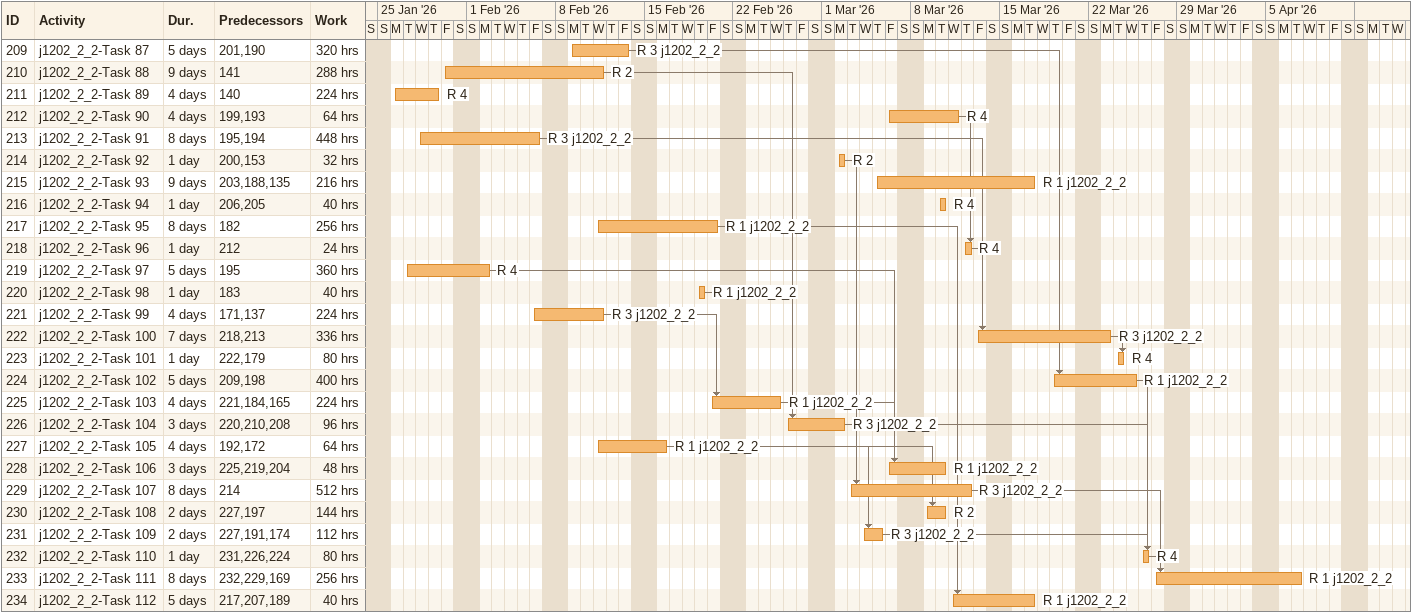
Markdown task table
| ID | Task | Duration | Start | Finish | Predecessors | Resources | Work (h) |
|---|---|---|---|---|---|---|---|
| 209 | j1202_2_2-Task 87 | 5d | 2026-02-09 | 2026-02-13 | 201, 190 | R 3 j1202_2_2 | 320 |
| 210 | j1202_2_2-Task 88 | 9d | 2026-01-30 | 2026-02-11 | 141 | R 2 | 288 |
| 211 | j1202_2_2-Task 89 | 4d | 2026-01-26 | 2026-01-29 | 140 | R 4 | 224 |
| 212 | j1202_2_2-Task 90 | 4d | 2026-03-06 | 2026-03-11 | 199, 193 | R 4 | 64 |
| 213 | j1202_2_2-Task 91 | 8d | 2026-01-28 | 2026-02-06 | 195, 194 | R 3 j1202_2_2 | 448 |
| 214 | j1202_2_2-Task 92 | 1d | 2026-03-02 | 2026-03-02 | 200, 153 | R 2 | 32 |
| 215 | j1202_2_2-Task 93 | 9d | 2026-03-05 | 2026-03-17 | 203, 188, 135 | R 1 j1202_2_2 | 216 |
| 216 | j1202_2_2-Task 94 | 1d | 2026-03-10 | 2026-03-10 | 206, 205 | R 4 | 40 |
| 217 | j1202_2_2-Task 95 | 8d | 2026-02-11 | 2026-02-20 | 182 | R 1 j1202_2_2 | 256 |
| 218 | j1202_2_2-Task 96 | 1d | 2026-03-12 | 2026-03-12 | 212 | R 4 | 24 |
| 219 | j1202_2_2-Task 97 | 5d | 2026-01-27 | 2026-02-02 | 195 | R 4 | 360 |
| 220 | j1202_2_2-Task 98 | 1d | 2026-02-19 | 2026-02-19 | 183 | R 1 j1202_2_2 | 40 |
| 221 | j1202_2_2-Task 99 | 4d | 2026-02-06 | 2026-02-11 | 171, 137 | R 3 j1202_2_2 | 224 |
| 222 | j1202_2_2-Task 100 | 7d | 2026-03-13 | 2026-03-23 | 218, 213 | R 3 j1202_2_2 | 336 |
| 223 | j1202_2_2-Task 101 | 1d | 2026-03-24 | 2026-03-24 | 222, 179 | R 4 | 80 |
| 224 | j1202_2_2-Task 102 | 5d | 2026-03-19 | 2026-03-25 | 209, 198 | R 1 j1202_2_2 | 400 |
| 225 | j1202_2_2-Task 103 | 4d | 2026-02-20 | 2026-02-25 | 221, 184, 165 | R 1 j1202_2_2 | 224 |
| 226 | j1202_2_2-Task 104 | 3d | 2026-02-26 | 2026-03-02 | 220, 210, 208 | R 3 j1202_2_2 | 96 |
| 227 | j1202_2_2-Task 105 | 4d | 2026-02-11 | 2026-02-16 | 192, 172 | R 1 j1202_2_2 | 64 |
| 228 | j1202_2_2-Task 106 | 3d | 2026-03-06 | 2026-03-10 | 225, 219, 204 | R 1 j1202_2_2 | 48 |
| 229 | j1202_2_2-Task 107 | 8d | 2026-03-03 | 2026-03-12 | 214 | R 3 j1202_2_2 | 512 |
| 230 | j1202_2_2-Task 108 | 2d | 2026-03-09 | 2026-03-10 | 227, 197 | R 2 | 144 |
| 231 | j1202_2_2-Task 109 | 2d | 2026-03-04 | 2026-03-05 | 227, 191, 174 | R 3 j1202_2_2 | 112 |
| 232 | j1202_2_2-Task 110 | 1d | 2026-03-26 | 2026-03-26 | 231, 226, 224 | R 4 | 80 |
| 233 | j1202_2_2-Task 111 | 8d | 2026-03-27 | 2026-04-07 | 232, 229, 169 | R 1 j1202_2_2 | 256 |
| 234 | j1202_2_2-Task 112 | 5d | 2026-03-11 | 2026-03-17 | 217, 207, 189 | R 1 j1202_2_2 | 40 |
